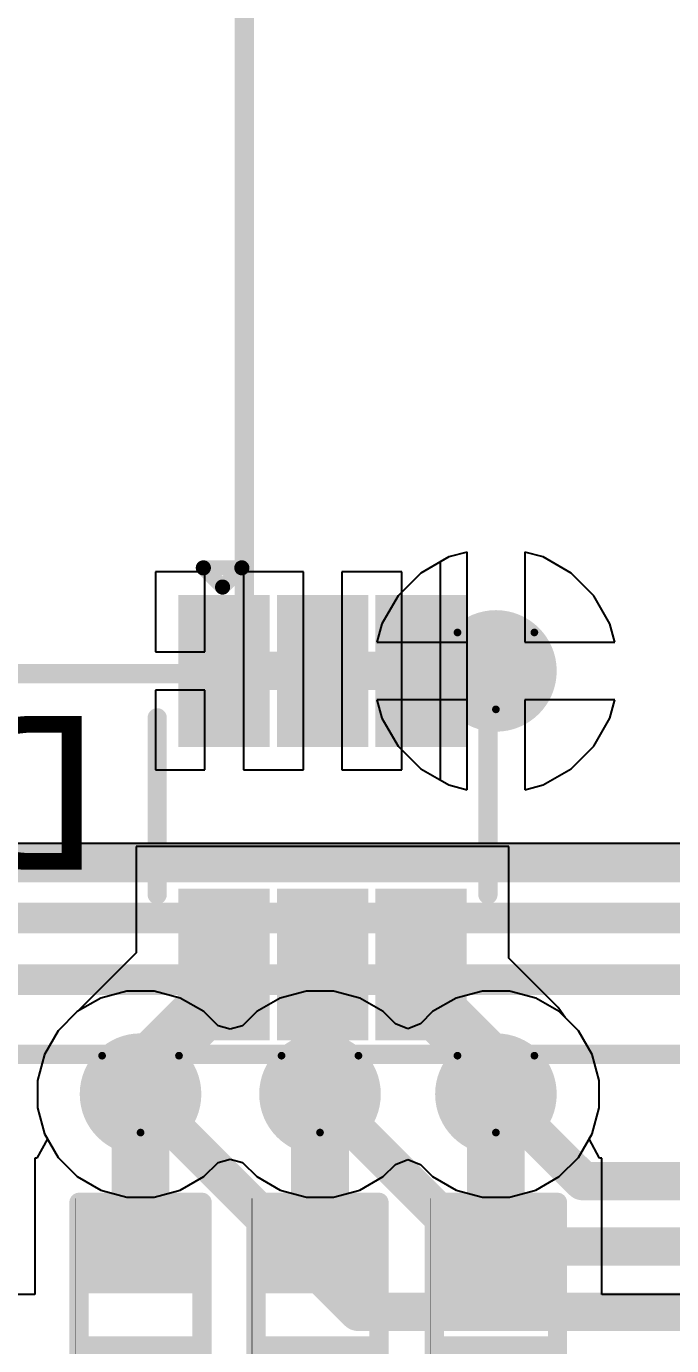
# Model space of a CAD drawing. Header units: inches. Extents: x -21 to 276, y -5 to 220.
# Drawn here: x 46.9 to 51.16, y 5.81 to 14.53 of the extents above; entities that cross this region are included whole.
import ezdxf

# ---------------------------------------------------------------- set-up
doc = ezdxf.new("R2010")
doc.units = ezdxf.units.IN
for name, color, linetype in [('Bottom Layer', 5, 'Continuous'), ('Bottom Overlay', 54, 'Continuous'), ('Bottom Paste', 16, 'Continuous'), ('Bottom Solder', 6, 'Continuous'), ('Drill Drawing', 1, 'Continuous'), ('Ground', 16, 'Continuous'), ('Power + Signal', 76, 'Continuous'), ('Top Layer', 1, 'Continuous'), ('Top Overlay', 2, 'Continuous'), ('Top Solder', 216, 'Continuous'), ('Via Holes', 16, 'Continuous')]:
    doc.layers.add(name, color=color, linetype=linetype)
doc.styles.add('Arial', font='', dxfattribs={"height": 0.2})
doc.styles.get('Arial').set_extended_font_data('Arial')

# ---------------------------------------------------------------- blocks, each defined once
blk = doc.blocks.new('SOT_363_B_17')
at = {"layer": 'Bottom Layer'}
for points in [[(-1.37, 0.45), (-1.37, 0.85), (-0.57, 0.85), (-0.57, 0.45)], [(0.57, 0.45), (0.57, 0.85), (1.37, 0.85), (1.37, 0.45)], [(-1.37, -0.2), (-1.37, 0.2), (-0.57, 0.2), (-0.57, -0.2)], [(0.57, -0.2), (0.57, 0.2), (1.37, 0.2), (1.37, -0.2)], [(-1.37, -0.85), (-1.37, -0.45), (-0.57, -0.45), (-0.57, -0.85)], [(0.57, -0.85), (0.57, -0.45), (1.37, -0.45), (1.37, -0.85)]]:
    blk.add_hatch(color=5, dxfattribs=at).paths.add_polyline_path(points)
at = {"layer": 'Bottom Paste'}
for points in [[(-1.37, 0.45), (-1.37, 0.85), (-0.57, 0.85), (-0.57, 0.45)], [(0.57, 0.45), (0.57, 0.85), (1.37, 0.85), (1.37, 0.45)], [(-1.37, -0.2), (-1.37, 0.2), (-0.57, 0.2), (-0.57, -0.2)], [(0.57, -0.2), (0.57, 0.2), (1.37, 0.2), (1.37, -0.2)], [(-1.37, -0.85), (-1.37, -0.45), (-0.57, -0.45), (-0.57, -0.85)], [(0.57, -0.85), (0.57, -0.45), (1.37, -0.45), (1.37, -0.85)]]:
    blk.add_hatch(color=16, dxfattribs=at).paths.add_polyline_path(points)
at = {"layer": 'Bottom Solder'}
for points in [[(-1.4716, 0.3484), (-1.4716, 0.9516), (-0.4684, 0.9516), (-0.4684, 0.3484)], [(0.4684, 0.3484), (0.4684, 0.9516), (1.4716, 0.9516), (1.4716, 0.3484)], [(-1.4716, -0.3016), (-1.4716, 0.3016), (-0.4684, 0.3016), (-0.4684, -0.3016)], [(0.4684, -0.3016), (0.4684, 0.3016), (1.4716, 0.3016), (1.4716, -0.3016)], [(-1.4716, -0.9516), (-1.4716, -0.3484), (-0.4684, -0.3484), (-0.4684, -0.9516)], [(0.4684, -0.9516), (0.4684, -0.3484), (1.4716, -0.3484), (1.4716, -0.9516)]]:
    blk.add_hatch(color=6, dxfattribs=at).paths.add_polyline_path(points)
at = {"layer": 'Bottom Overlay'}
for points in [[(0.508, 1.0922, 0.127, 0.127, 0), (-0.6604, 1.0922, 0.127, 0.127, 0)], [(-1.524, -0.6604, 0.1, 0.1, 0), (-1.651, -0.5334, 0.1, 0.1, 0)], [(-1.651, -0.7874, 0.1, 0.1, 0), (-1.651, -0.5334, 0.1, 0.1, 0)], [(-1.651, -0.7874, 0.1, 0.1, 0), (-1.524, -0.6604, 0.1, 0.1, 0)], [(0.508, -1.0922, 0.127, 0.127, 0), (-0.6604, -1.0922, 0.127, 0.127, 0)]]:
    blk.add_lwpolyline(points, format="xyseb", dxfattribs=at)
for points in [[(-0.6921, 1.0922, 0.0635, 0.0635, 1), (-0.6287, 1.0922, 0.0635, 0.0635, 1)], [(0.4763, 1.0922, 0.0635, 0.0635, 1), (0.5398, 1.0922, 0.0635, 0.0635, 1)], [(-1.676, -0.5334, 0.05, 0.05, 1), (-1.626, -0.5334, 0.05, 0.05, 1)], [(-1.676, -0.5334, 0.05, 0.05, 1), (-1.626, -0.5334, 0.05, 0.05, 1)], [(-1.549, -0.6604, 0.05, 0.05, 1), (-1.499, -0.6604, 0.05, 0.05, 1)], [(-1.549, -0.6604, 0.05, 0.05, 1), (-1.499, -0.6604, 0.05, 0.05, 1)], [(-1.676, -0.7874, 0.05, 0.05, 1), (-1.626, -0.7874, 0.05, 0.05, 1)], [(-1.676, -0.7874, 0.05, 0.05, 1), (-1.626, -0.7874, 0.05, 0.05, 1)], [(-0.6921, -1.0922, 0.0635, 0.0635, 1), (-0.6287, -1.0922, 0.0635, 0.0635, 1)], [(0.4763, -1.0922, 0.0635, 0.0635, 1), (0.5398, -1.0922, 0.0635, 0.0635, 1)]]:
    blk.add_lwpolyline(points, format="xyseb", close=True, dxfattribs=at)
blk = doc.blocks.new('R___0402_B_90')
at = {"layer": 'Bottom Layer'}
for points in [[(-0.1524, 0.3175), (-0.1524, -0.3175), (-0.7874, -0.3175), (-0.7874, 0.3175)], [(0.6985, 0.3175), (0.6985, -0.3175), (0.2413, -0.3175), (0.2413, 0.3175)]]:
    blk.add_hatch(color=5, dxfattribs=at).paths.add_polyline_path(points)
at = {"layer": 'Bottom Paste'}
for points in [[(-0.1524, 0.3175), (-0.1524, -0.3175), (-0.7874, -0.3175), (-0.7874, 0.3175)], [(0.6985, 0.3175), (0.6985, -0.3175), (0.2413, -0.3175), (0.2413, 0.3175)]]:
    blk.add_hatch(color=16, dxfattribs=at).paths.add_polyline_path(points)
at = {"layer": 'Bottom Solder'}
for points in [[(-0.0974, 0.3725), (-0.0974, -0.3725), (-0.8424, -0.3725), (-0.8424, 0.3725)], [(0.7535, 0.3725), (0.7535, -0.3725), (0.1863, -0.3725), (0.1863, 0.3725)]]:
    blk.add_hatch(color=6, dxfattribs=at).paths.add_polyline_path(points)
at = {"layer": 'Bottom Overlay'}
for points in [[(-0.7874, 0.4064, 0.127, 0.127, 0), (0.7874, 0.4064, 0.127, 0.127, 0)], [(-0.7874, 0.4064, 0.127, 0.127, 0), (-0.7874, -0.4064, 0.127, 0.127, 0)], [(0.7874, 0.4064, 0.127, 0.127, 0), (0.7874, -0.4064, 0.127, 0.127, 0)], [(-0.8128, 0.4318, 0.00323, 0.00323, 0), (0.8128, 0.4318, 0.00323, 0.00323, 0)], [(-0.7874, -0.4064, 0.127, 0.127, 0), (0.7874, -0.4064, 0.127, 0.127, 0)]]:
    blk.add_lwpolyline(points, format="xyseb", dxfattribs=at)
for points in [[(-0.8191, 0.4064, 0.0635, 0.0635, 1), (-0.7556, 0.4064, 0.0635, 0.0635, 1)], [(-0.8191, 0.4064, 0.0635, 0.0635, 1), (-0.7556, 0.4064, 0.0635, 0.0635, 1)], [(0.7556, 0.4064, 0.0635, 0.0635, 1), (0.8191, 0.4064, 0.0635, 0.0635, 1)], [(0.7556, 0.4064, 0.0635, 0.0635, 1), (0.8191, 0.4064, 0.0635, 0.0635, 1)], [(-0.8136, 0.4318, 0.00161, 0.00161, 1), (-0.812, 0.4318, 0.00161, 0.00161, 1)], [(0.812, 0.4318, 0.00161, 0.00161, 1), (0.8136, 0.4318, 0.00161, 0.00161, 1)], [(-0.8191, -0.4064, 0.0635, 0.0635, 1), (-0.7556, -0.4064, 0.0635, 0.0635, 1)], [(-0.8191, -0.4064, 0.0635, 0.0635, 1), (-0.7556, -0.4064, 0.0635, 0.0635, 1)], [(0.7556, -0.4064, 0.0635, 0.0635, 1), (0.8191, -0.4064, 0.0635, 0.0635, 1)], [(0.7556, -0.4064, 0.0635, 0.0635, 1), (0.8191, -0.4064, 0.0635, 0.0635, 1)]]:
    blk.add_lwpolyline(points, format="xyseb", close=True, dxfattribs=at)
blk = doc.blocks.new('R___0402_B_92')
at = {"layer": 'Bottom Layer'}
for points in [[(-0.1524, 0.3175), (-0.1524, -0.3175), (-0.7874, -0.3175), (-0.7874, 0.3175)], [(0.6985, 0.3175), (0.6985, -0.3175), (0.2413, -0.3175), (0.2413, 0.3175)]]:
    blk.add_hatch(color=5, dxfattribs=at).paths.add_polyline_path(points)
at = {"layer": 'Bottom Paste'}
for points in [[(-0.1524, 0.3175), (-0.1524, -0.3175), (-0.7874, -0.3175), (-0.7874, 0.3175)], [(0.6985, 0.3175), (0.6985, -0.3175), (0.2413, -0.3175), (0.2413, 0.3175)]]:
    blk.add_hatch(color=16, dxfattribs=at).paths.add_polyline_path(points)
at = {"layer": 'Bottom Solder'}
for points in [[(-0.0974, 0.3725), (-0.0974, -0.3725), (-0.8424, -0.3725), (-0.8424, 0.3725)], [(0.7535, 0.3725), (0.7535, -0.3725), (0.1863, -0.3725), (0.1863, 0.3725)]]:
    blk.add_hatch(color=6, dxfattribs=at).paths.add_polyline_path(points)
at = {"layer": 'Bottom Overlay'}
for points in [[(-0.7874, 0.4064, 0.127, 0.127, 0), (0.7874, 0.4064, 0.127, 0.127, 0)], [(-0.7874, 0.4064, 0.127, 0.127, 0), (-0.7874, -0.4064, 0.127, 0.127, 0)], [(0.7874, 0.4064, 0.127, 0.127, 0), (0.7874, -0.4064, 0.127, 0.127, 0)], [(-0.8128, 0.4318, 0.00323, 0.00323, 0), (0.8128, 0.4318, 0.00323, 0.00323, 0)], [(-0.7874, -0.4064, 0.127, 0.127, 0), (0.7874, -0.4064, 0.127, 0.127, 0)]]:
    blk.add_lwpolyline(points, format="xyseb", dxfattribs=at)
for points in [[(-0.8191, 0.4064, 0.0635, 0.0635, 1), (-0.7556, 0.4064, 0.0635, 0.0635, 1)], [(-0.8191, 0.4064, 0.0635, 0.0635, 1), (-0.7556, 0.4064, 0.0635, 0.0635, 1)], [(0.7556, 0.4064, 0.0635, 0.0635, 1), (0.8191, 0.4064, 0.0635, 0.0635, 1)], [(0.7556, 0.4064, 0.0635, 0.0635, 1), (0.8191, 0.4064, 0.0635, 0.0635, 1)], [(-0.8136, 0.4318, 0.00161, 0.00161, 1), (-0.812, 0.4318, 0.00161, 0.00161, 1)], [(0.812, 0.4318, 0.00161, 0.00161, 1), (0.8136, 0.4318, 0.00161, 0.00161, 1)], [(-0.8191, -0.4064, 0.0635, 0.0635, 1), (-0.7556, -0.4064, 0.0635, 0.0635, 1)], [(-0.8191, -0.4064, 0.0635, 0.0635, 1), (-0.7556, -0.4064, 0.0635, 0.0635, 1)], [(0.7556, -0.4064, 0.0635, 0.0635, 1), (0.8191, -0.4064, 0.0635, 0.0635, 1)], [(0.7556, -0.4064, 0.0635, 0.0635, 1), (0.8191, -0.4064, 0.0635, 0.0635, 1)]]:
    blk.add_lwpolyline(points, format="xyseb", close=True, dxfattribs=at)
blk = doc.blocks.new('R___0402_B_94')
at = {"layer": 'Bottom Layer'}
for points in [[(-0.1524, 0.3175), (-0.1524, -0.3175), (-0.7874, -0.3175), (-0.7874, 0.3175)], [(0.6985, 0.3175), (0.6985, -0.3175), (0.2413, -0.3175), (0.2413, 0.3175)]]:
    blk.add_hatch(color=5, dxfattribs=at).paths.add_polyline_path(points)
at = {"layer": 'Bottom Paste'}
for points in [[(-0.1524, 0.3175), (-0.1524, -0.3175), (-0.7874, -0.3175), (-0.7874, 0.3175)], [(0.6985, 0.3175), (0.6985, -0.3175), (0.2413, -0.3175), (0.2413, 0.3175)]]:
    blk.add_hatch(color=16, dxfattribs=at).paths.add_polyline_path(points)
at = {"layer": 'Bottom Solder'}
for points in [[(-0.0974, 0.3725), (-0.0974, -0.3725), (-0.8424, -0.3725), (-0.8424, 0.3725)], [(0.7535, 0.3725), (0.7535, -0.3725), (0.1863, -0.3725), (0.1863, 0.3725)]]:
    blk.add_hatch(color=6, dxfattribs=at).paths.add_polyline_path(points)
at = {"layer": 'Bottom Overlay'}
for points in [[(-0.7874, 0.4064, 0.127, 0.127, 0), (0.7874, 0.4064, 0.127, 0.127, 0)], [(-0.7874, 0.4064, 0.127, 0.127, 0), (-0.7874, -0.4064, 0.127, 0.127, 0)], [(0.7874, 0.4064, 0.127, 0.127, 0), (0.7874, -0.4064, 0.127, 0.127, 0)], [(-0.8128, 0.4318, 0.00323, 0.00323, 0), (0.8128, 0.4318, 0.00323, 0.00323, 0)], [(-0.7874, -0.4064, 0.127, 0.127, 0), (0.7874, -0.4064, 0.127, 0.127, 0)]]:
    blk.add_lwpolyline(points, format="xyseb", dxfattribs=at)
for points in [[(-0.8191, 0.4064, 0.0635, 0.0635, 1), (-0.7556, 0.4064, 0.0635, 0.0635, 1)], [(-0.8191, 0.4064, 0.0635, 0.0635, 1), (-0.7556, 0.4064, 0.0635, 0.0635, 1)], [(0.7556, 0.4064, 0.0635, 0.0635, 1), (0.8191, 0.4064, 0.0635, 0.0635, 1)], [(0.7556, 0.4064, 0.0635, 0.0635, 1), (0.8191, 0.4064, 0.0635, 0.0635, 1)], [(-0.8136, 0.4318, 0.00161, 0.00161, 1), (-0.812, 0.4318, 0.00161, 0.00161, 1)], [(0.812, 0.4318, 0.00161, 0.00161, 1), (0.8136, 0.4318, 0.00161, 0.00161, 1)], [(-0.8191, -0.4064, 0.0635, 0.0635, 1), (-0.7556, -0.4064, 0.0635, 0.0635, 1)], [(-0.8191, -0.4064, 0.0635, 0.0635, 1), (-0.7556, -0.4064, 0.0635, 0.0635, 1)], [(0.7556, -0.4064, 0.0635, 0.0635, 1), (0.8191, -0.4064, 0.0635, 0.0635, 1)], [(0.7556, -0.4064, 0.0635, 0.0635, 1), (0.8191, -0.4064, 0.0635, 0.0635, 1)]]:
    blk.add_lwpolyline(points, format="xyseb", close=True, dxfattribs=at)
blk = doc.blocks.new('DB128L_5_08_3P_BK_S_138')
at = {"layer": 'Top Overlay'}
blk.add_lwpolyline([(-7.6708, 5.1308, 0.127, 0.127, 0), (7.6708, 5.1308, 0.127, 0.127, 0)], format="xyseb", dxfattribs=at)
blk = doc.blocks.new('RVT1H680M0607_215')
at = {"layer": 'Top Overlay'}
for points in [[(3.3452, 3.3274, 0.127, 0.127, 0), (-1.811, 3.3274, 0.127, 0.127, 0)], [(3.3452, 1.1684, 0.127, 0.127, 0), (3.3452, 3.3274, 0.127, 0.127, 0)]]:
    blk.add_lwpolyline(points, format="xyseb", dxfattribs=at)
blk.add_lwpolyline([(3.3135, 3.3274, 0.0635, 0.0635, 1), (3.377, 3.3274, 0.0635, 0.0635, 1)], format="xyseb", close=True, dxfattribs=at)
blk.add_lwpolyline([(3.3135, 3.3274, 0.0635, 0.0635, 1), (3.377, 3.3274, 0.0635, 0.0635, 1)], format="xyseb", close=True, dxfattribs=at)

msp = doc.modelspace()

# ---------------------------------------------------------------- hatches: boundary and pattern name
at = {"layer": 'Bottom Layer'}
h = msp.add_hatch(color=5, dxfattribs=at)
edge = h.paths.add_edge_path()
edge.add_arc((50.0012, 10.2688), 0.3, 0, 360)
h = msp.add_hatch(color=5, dxfattribs=at)
edge = h.paths.add_edge_path()
edge.add_arc((47.654, 7.4727), 0.3, 0, 360)
h = msp.add_hatch(color=5, dxfattribs=at)
edge = h.paths.add_edge_path()
edge.add_arc((48.8393, 7.4727), 0.3, 0, 360)
h = msp.add_hatch(color=5, dxfattribs=at)
edge = h.paths.add_edge_path()
edge.add_arc((50.0012, 7.4727), 0.3, 0, 360)
at = {"layer": 'Bottom Solder'}
h = msp.add_hatch(color=6, dxfattribs=at)
edge = h.paths.add_edge_path()
edge.add_arc((50.0012, 10.2688), 0.4016, 0, 360)
h = msp.add_hatch(color=6, dxfattribs=at)
edge = h.paths.add_edge_path()
edge.add_arc((47.654, 7.4727), 0.4016, 0, 360)
h = msp.add_hatch(color=6, dxfattribs=at)
edge = h.paths.add_edge_path()
edge.add_arc((48.8393, 7.4727), 0.4016, 0, 360)
h = msp.add_hatch(color=6, dxfattribs=at)
edge = h.paths.add_edge_path()
edge.add_arc((50.0012, 7.4727), 0.4016, 0, 360)
at = {"layer": 'Ground'}
h = msp.add_hatch(color=16, dxfattribs=at)
edge = h.paths.add_edge_path()
edge.add_arc((50.0012, 10.2688), 0.3, 0, 360)
h = msp.add_hatch(color=16, dxfattribs=at)
edge = h.paths.add_edge_path()
edge.add_arc((47.654, 7.4727), 0.3, 0, 360)
h = msp.add_hatch(color=16, dxfattribs=at)
edge = h.paths.add_edge_path()
edge.add_arc((48.8393, 7.4727), 0.3, 0, 360)
h = msp.add_hatch(color=16, dxfattribs=at)
edge = h.paths.add_edge_path()
edge.add_arc((50.0012, 7.4727), 0.3, 0, 360)
at = {"layer": 'Power + Signal'}
h = msp.add_hatch(color=76, dxfattribs=at)
edge = h.paths.add_edge_path()
edge.add_arc((50.0012, 10.2688), 0.3, 0, 360)
h = msp.add_hatch(color=76, dxfattribs=at)
edge = h.paths.add_edge_path()
edge.add_arc((47.654, 7.4727), 0.3, 0, 360)
h = msp.add_hatch(color=76, dxfattribs=at)
edge = h.paths.add_edge_path()
edge.add_arc((48.8393, 7.4727), 0.3, 0, 360)
h = msp.add_hatch(color=76, dxfattribs=at)
edge = h.paths.add_edge_path()
edge.add_arc((50.0012, 7.4727), 0.3, 0, 360)
at = {"layer": 'Top Layer'}
h = msp.add_hatch(color=1, dxfattribs=at)
edge = h.paths.add_edge_path()
edge.add_arc((50.0012, 10.2688), 0.3, 0, 360)
h = msp.add_hatch(color=1, dxfattribs=at)
edge = h.paths.add_edge_path()
edge.add_arc((47.654, 7.4727), 0.3, 0, 360)
h = msp.add_hatch(color=1, dxfattribs=at)
edge = h.paths.add_edge_path()
edge.add_arc((48.8393, 7.4727), 0.3, 0, 360)
h = msp.add_hatch(color=1, dxfattribs=at)
edge = h.paths.add_edge_path()
edge.add_arc((50.0012, 7.4727), 0.3, 0, 360)
at = {"layer": 'Top Solder'}
h = msp.add_hatch(color=216, dxfattribs=at)
edge = h.paths.add_edge_path()
edge.add_arc((50.0012, 10.2688), 0.4016, 0, 360)
h = msp.add_hatch(color=216, dxfattribs=at)
edge = h.paths.add_edge_path()
edge.add_arc((47.654, 7.4727), 0.4016, 0, 360)
h = msp.add_hatch(color=216, dxfattribs=at)
edge = h.paths.add_edge_path()
edge.add_arc((48.8393, 7.4727), 0.4016, 0, 360)
h = msp.add_hatch(color=216, dxfattribs=at)
edge = h.paths.add_edge_path()
edge.add_arc((50.0012, 7.4727), 0.4016, 0, 360)
at = {"layer": 'Via Holes'}
h = msp.add_hatch(color=7, dxfattribs=at)
edge = h.paths.add_edge_path()
edge.add_arc((50.0012, 10.2688), 0.15, 0, 360)
h = msp.add_hatch(color=7, dxfattribs=at)
edge = h.paths.add_edge_path()
edge.add_arc((47.654, 7.4727), 0.15, 0, 360)
h = msp.add_hatch(color=7, dxfattribs=at)
edge = h.paths.add_edge_path()
edge.add_arc((48.8393, 7.4727), 0.15, 0, 360)
h = msp.add_hatch(color=7, dxfattribs=at)
edge = h.paths.add_edge_path()
edge.add_arc((50.0012, 7.4727), 0.15, 0, 360)

# ---------------------------------------------------------------- linework, layer by layer
at = {"layer": 'Bottom Layer'}
for p, q in [((49.6893, 11.0217), (49.6332, 10.9893)), ((49.6332, 10.9893), (49.6332, 10.2688)), ((49.8107, 11.0543), (49.6893, 11.0217)), ((49.8107, 10.2688), (49.8107, 11.0543)), ((50.313, 11.0217), (50.1917, 11.0543)), ((50.1917, 11.0543), (50.1917, 10.4593)), ((50.4973, 10.9154), (50.313, 11.0217)), ((48.0792, 10.9228), (47.7522, 10.9228)), ((47.7522, 10.9228), (47.7522, 10.3958)), ((48.0792, 10.3958), (48.0792, 10.9228)), ((48.7292, 10.9228), (48.3332, 10.9228)), ((48.3332, 10.9228), (48.3332, 10.2688)), ((48.7292, 10.2688), (48.7292, 10.9228)), ((49.3792, 10.9228), (48.9832, 10.9228)), ((48.9832, 10.9228), (48.9832, 10.2688)), ((49.3792, 10.2688), (49.3792, 10.9228)), ((50.6477, 10.7649), (50.4973, 10.9154)), ((50.7541, 10.5807), (50.6477, 10.7649)), ((50.7866, 10.4593), (50.7541, 10.5807)), ((47.7522, 10.3958), (48.0792, 10.3958)), ((50.1917, 10.4593), (50.7866, 10.4593)), ((48.3332, 10.2688), (48.3332, 9.6148)), ((48.7292, 9.6148), (48.7292, 10.2688)), ((48.9832, 10.2688), (48.9832, 9.6148)), ((49.3792, 9.6148), (49.3792, 10.2688)), ((49.6332, 10.2688), (49.6332, 9.5483)), ((49.8107, 9.4833), (49.8107, 10.2688)), ((48.0792, 10.1418), (47.7522, 10.1418)), ((47.7522, 10.1418), (47.7522, 9.6148)), ((48.0792, 9.6148), (48.0792, 10.1418)), ((50.7866, 10.0783), (50.1917, 10.0783)), ((50.1917, 10.0783), (50.1917, 9.4833)), ((50.7541, 9.9569), (50.7866, 10.0783)), ((50.6477, 9.7727), (50.7541, 9.9569)), ((50.4973, 9.6222), (50.6477, 9.7727)), ((47.7522, 9.6148), (48.0792, 9.6148)), ((48.3332, 9.6148), (48.7292, 9.6148)), ((48.9832, 9.6148), (49.3792, 9.6148)), ((50.313, 9.5159), (50.4973, 9.6222)), ((49.6332, 9.5483), (49.6893, 9.5159)), ((49.6893, 9.5159), (49.8107, 9.4833)), ((50.1917, 9.4833), (50.313, 9.5159)), ((50.0872, 9.1098), (47.6252, 9.1098)), ((47.6252, 9.1098), (47.6252, 8.4057)), ((50.0872, 8.3719), (50.0872, 9.1098)), ((47.6252, 8.4057), (47.242, 8.0224)), ((50.4132, 8.0458), (50.0872, 8.3719)), ((47.2405, 8.0203), (47.2358, 8.0176)), ((47.242, 8.0224), (47.2405, 8.0203)), ((50.4577, 7.9792), (50.4132, 8.0458)), ((47.2358, 8.0176), (47.109, 7.8908)), ((50.5461, 7.8908), (50.4577, 7.9792)), ((47.109, 7.8908), (47.0194, 7.7355)), ((50.6358, 7.7355), (50.5461, 7.8908)), ((47.0194, 7.7355), (46.973, 7.5623)), ((50.6822, 7.5623), (50.6358, 7.7355)), ((46.973, 7.5623), (46.973, 7.383)), ((50.6822, 7.383), (50.6822, 7.5623)), ((46.973, 7.383), (47.0194, 7.2098)), ((50.6358, 7.2098), (50.6822, 7.383)), ((47.0384, 7.1769), (46.9698, 7.0499)), ((47.0194, 7.2098), (47.0384, 7.1769)), ((50.6168, 7.1769), (50.6358, 7.2098)), ((50.6854, 7.0499), (50.6168, 7.1769)), ((46.9698, 7.0499), (46.9555, 7.0499)), ((46.9555, 7.0499), (46.9555, 6.1479)), ((50.6997, 7.0499), (50.6854, 7.0499)), ((50.6997, 6.1479), (50.6997, 7.0499)), ((46.9555, 6.1479), (44.3835, 6.1479)), ((53.2745, 6.1479), (50.6997, 6.1479))]:
    msp.add_line(p, q, dxfattribs=at)
for points in [[(48.2062, 10.2688, 0.254, 0.254, 0), (48.8562, 10.2688, 0.254, 0.254, 0)], [(48.8562, 10.2688, 0.254, 0.254, 0), (49.5062, 10.2688, 0.254, 0.254, 0)], [(49.5062, 10.2688, 0.254, 0.254, 0), (50.0012, 10.2688, 0.254, 0.254, 0)], [(48.2062, 8.1288, 0.381, 0.381, 0), (48.2062, 8.3288, 0.381, 0.381, 0)], [(48.8393, 8.3119, 0.381, 0.381, 0), (48.8562, 8.3288, 0.381, 0.381, 0)], [(48.8393, 7.6104, 0.381, 0.381, 0), (48.8393, 8.3119, 0.381, 0.381, 0)], [(49.5062, 8.1288, 0.381, 0.381, 0), (49.5062, 8.3288, 0.381, 0.381, 0)], [(48.1332, 8.0558, 0.381, 0.381, 0), (48.2062, 8.1288, 0.381, 0.381, 0)], [(49.5062, 8.1288, 0.381, 0.381, 0), (50.0012, 7.6338, 0.381, 0.381, 0)], [(47.654, 7.6104, 0.381, 0.381, 0), (48.0994, 8.0558, 0.381, 0.381, 0)], [(48.0994, 8.0558, 0.381, 0.381, 0), (48.1332, 8.0558, 0.381, 0.381, 0)], [(47.654, 7.4727, 0.381, 0.381, 0), (47.654, 7.5766, 0.381, 0.381, 0)], [(48.8393, 6.4572, 0.381, 0.381, 0), (48.8393, 7.6104, 0.381, 0.381, 0)], [(50.0012, 6.4403, 0.381, 0.381, 0), (50.0012, 7.6338, 0.381, 0.381, 0)], [(47.654, 6.4403, 0.381, 0.381, 0), (47.654, 7.4727, 0.381, 0.381, 0)], [(48.8224, 6.4403, 0.381, 0.381, 0), (48.8393, 6.4572, 0.381, 0.381, 0)]]:
    msp.add_lwpolyline(points, format="xyseb", dxfattribs=at)
for points in [[(48.1427, 10.2688, 0.127, 0.127, 1), (48.2697, 10.2688, 0.127, 0.127, 1)], [(48.7927, 10.2688, 0.127, 0.127, 1), (48.9197, 10.2688, 0.127, 0.127, 1)], [(48.7927, 10.2688, 0.127, 0.127, 1), (48.9197, 10.2688, 0.127, 0.127, 1)], [(49.4427, 10.2688, 0.127, 0.127, 1), (49.5697, 10.2688, 0.127, 0.127, 1)], [(49.4427, 10.2688, 0.127, 0.127, 1), (49.5697, 10.2688, 0.127, 0.127, 1)], [(49.9377, 10.2688, 0.127, 0.127, 1), (50.0647, 10.2688, 0.127, 0.127, 1)], [(48.1109, 8.3288, 0.1905, 0.1905, 1), (48.3014, 8.3288, 0.1905, 0.1905, 1)], [(48.744, 8.3119, 0.1905, 0.1905, 1), (48.9345, 8.3119, 0.1905, 0.1905, 1)], [(48.744, 8.3119, 0.1905, 0.1905, 1), (48.9345, 8.3119, 0.1905, 0.1905, 1)], [(48.7609, 8.3288, 0.1905, 0.1905, 1), (48.9514, 8.3288, 0.1905, 0.1905, 1)], [(49.4109, 8.3288, 0.1905, 0.1905, 1), (49.6014, 8.3288, 0.1905, 0.1905, 1)], [(48.1109, 8.1288, 0.1905, 0.1905, 1), (48.3014, 8.1288, 0.1905, 0.1905, 1)], [(48.1109, 8.1288, 0.1905, 0.1905, 1), (48.3014, 8.1288, 0.1905, 0.1905, 1)], [(49.4109, 8.1288, 0.1905, 0.1905, 1), (49.6014, 8.1288, 0.1905, 0.1905, 1)], [(49.4109, 8.1288, 0.1905, 0.1905, 1), (49.6014, 8.1288, 0.1905, 0.1905, 1)], [(48.0041, 8.0558, 0.1905, 0.1905, 1), (48.1946, 8.0558, 0.1905, 0.1905, 1)], [(48.0041, 8.0558, 0.1905, 0.1905, 1), (48.1946, 8.0558, 0.1905, 0.1905, 1)], [(48.0379, 8.0558, 0.1905, 0.1905, 1), (48.2284, 8.0558, 0.1905, 0.1905, 1)], [(48.0379, 8.0558, 0.1905, 0.1905, 1), (48.2284, 8.0558, 0.1905, 0.1905, 1)], [(47.5587, 7.6104, 0.1905, 0.1905, 1), (47.7492, 7.6104, 0.1905, 0.1905, 1)], [(47.5587, 7.5766, 0.1905, 0.1905, 1), (47.7492, 7.5766, 0.1905, 0.1905, 1)], [(48.744, 7.6104, 0.1905, 0.1905, 1), (48.9345, 7.6104, 0.1905, 0.1905, 1)], [(48.744, 7.6104, 0.1905, 0.1905, 1), (48.9345, 7.6104, 0.1905, 0.1905, 1)], [(49.9059, 7.6338, 0.1905, 0.1905, 1), (50.0964, 7.6338, 0.1905, 0.1905, 1)], [(49.9059, 7.6338, 0.1905, 0.1905, 1), (50.0964, 7.6338, 0.1905, 0.1905, 1)], [(47.5587, 7.4727, 0.1905, 0.1905, 1), (47.7492, 7.4727, 0.1905, 0.1905, 1)], [(47.5587, 7.4727, 0.1905, 0.1905, 1), (47.7492, 7.4727, 0.1905, 0.1905, 1)], [(47.5587, 6.4403, 0.1905, 0.1905, 1), (47.7492, 6.4403, 0.1905, 0.1905, 1)], [(48.7271, 6.4403, 0.1905, 0.1905, 1), (48.9176, 6.4403, 0.1905, 0.1905, 1)], [(48.744, 6.4572, 0.1905, 0.1905, 1), (48.9345, 6.4572, 0.1905, 0.1905, 1)], [(48.744, 6.4572, 0.1905, 0.1905, 1), (48.9345, 6.4572, 0.1905, 0.1905, 1)], [(49.9059, 6.4403, 0.1905, 0.1905, 1), (50.0964, 6.4403, 0.1905, 0.1905, 1)]]:
    msp.add_lwpolyline(points, format="xyseb", close=True, dxfattribs=at)
at = {"layer": 'Bottom Overlay'}
msp.add_lwpolyline([(50.4838, 6.4403, 0.127, 0.127, 0), (50.988, 6.4403, 0.127, 0.127, 0)], format="xyseb", dxfattribs=at)
for points in [[(50.452, 6.4403, 0.0635, 0.0635, 1), (50.5155, 6.4403, 0.0635, 0.0635, 1)], [(50.9562, 6.4403, 0.0635, 0.0635, 1), (51.0197, 6.4403, 0.0635, 0.0635, 1)]]:
    msp.add_lwpolyline(points, format="xyseb", close=True, dxfattribs=at)
at = {"layer": 'Drill Drawing'}
for points in [[(49.7472, 10.5228, 0.0508, 0.0508, 0), (50.2552, 10.5228, 0.0508, 0.0508, 0)], [(49.7472, 10.5228, 0.0508, 0.0508, 0), (50.0012, 10.0148, 0.0508, 0.0508, 0)], [(50.0012, 10.0148, 0.0508, 0.0508, 0), (50.2552, 10.5228, 0.0508, 0.0508, 0)], [(47.4, 7.7267, 0.0508, 0.0508, 0), (47.908, 7.7267, 0.0508, 0.0508, 0)], [(47.4, 7.7267, 0.0508, 0.0508, 0), (47.654, 7.2187, 0.0508, 0.0508, 0)], [(47.654, 7.2187, 0.0508, 0.0508, 0), (47.908, 7.7267, 0.0508, 0.0508, 0)], [(48.5853, 7.7267, 0.0508, 0.0508, 0), (49.0933, 7.7267, 0.0508, 0.0508, 0)], [(48.5853, 7.7267, 0.0508, 0.0508, 0), (48.8393, 7.2187, 0.0508, 0.0508, 0)], [(48.8393, 7.2187, 0.0508, 0.0508, 0), (49.0933, 7.7267, 0.0508, 0.0508, 0)], [(49.7472, 7.7267, 0.0508, 0.0508, 0), (50.2552, 7.7267, 0.0508, 0.0508, 0)], [(49.7472, 7.7267, 0.0508, 0.0508, 0), (50.0012, 7.2187, 0.0508, 0.0508, 0)], [(50.0012, 7.2187, 0.0508, 0.0508, 0), (50.2552, 7.7267, 0.0508, 0.0508, 0)]]:
    msp.add_lwpolyline(points, format="xyseb", dxfattribs=at)
for points in [[(49.7345, 10.5228, 0.0254, 0.0254, 1), (49.7599, 10.5228, 0.0254, 0.0254, 1)], [(49.7345, 10.5228, 0.0254, 0.0254, 1), (49.7599, 10.5228, 0.0254, 0.0254, 1)], [(50.2425, 10.5228, 0.0254, 0.0254, 1), (50.2679, 10.5228, 0.0254, 0.0254, 1)], [(50.2425, 10.5228, 0.0254, 0.0254, 1), (50.2679, 10.5228, 0.0254, 0.0254, 1)], [(49.9885, 10.0148, 0.0254, 0.0254, 1), (50.0139, 10.0148, 0.0254, 0.0254, 1)], [(49.9885, 10.0148, 0.0254, 0.0254, 1), (50.0139, 10.0148, 0.0254, 0.0254, 1)], [(47.3873, 7.7267, 0.0254, 0.0254, 1), (47.4127, 7.7267, 0.0254, 0.0254, 1)], [(47.3873, 7.7267, 0.0254, 0.0254, 1), (47.4127, 7.7267, 0.0254, 0.0254, 1)], [(47.8953, 7.7267, 0.0254, 0.0254, 1), (47.9207, 7.7267, 0.0254, 0.0254, 1)], [(47.8953, 7.7267, 0.0254, 0.0254, 1), (47.9207, 7.7267, 0.0254, 0.0254, 1)], [(48.5726, 7.7267, 0.0254, 0.0254, 1), (48.598, 7.7267, 0.0254, 0.0254, 1)], [(48.5726, 7.7267, 0.0254, 0.0254, 1), (48.598, 7.7267, 0.0254, 0.0254, 1)], [(49.0806, 7.7267, 0.0254, 0.0254, 1), (49.106, 7.7267, 0.0254, 0.0254, 1)], [(49.0806, 7.7267, 0.0254, 0.0254, 1), (49.106, 7.7267, 0.0254, 0.0254, 1)], [(49.7345, 7.7267, 0.0254, 0.0254, 1), (49.7599, 7.7267, 0.0254, 0.0254, 1)], [(49.7345, 7.7267, 0.0254, 0.0254, 1), (49.7599, 7.7267, 0.0254, 0.0254, 1)], [(50.2425, 7.7267, 0.0254, 0.0254, 1), (50.2679, 7.7267, 0.0254, 0.0254, 1)], [(50.2425, 7.7267, 0.0254, 0.0254, 1), (50.2679, 7.7267, 0.0254, 0.0254, 1)], [(47.6413, 7.2187, 0.0254, 0.0254, 1), (47.6667, 7.2187, 0.0254, 0.0254, 1)], [(47.6413, 7.2187, 0.0254, 0.0254, 1), (47.6667, 7.2187, 0.0254, 0.0254, 1)], [(48.8266, 7.2187, 0.0254, 0.0254, 1), (48.852, 7.2187, 0.0254, 0.0254, 1)], [(48.8266, 7.2187, 0.0254, 0.0254, 1), (48.852, 7.2187, 0.0254, 0.0254, 1)], [(49.9885, 7.2187, 0.0254, 0.0254, 1), (50.0139, 7.2187, 0.0254, 0.0254, 1)], [(49.9885, 7.2187, 0.0254, 0.0254, 1), (50.0139, 7.2187, 0.0254, 0.0254, 1)]]:
    msp.add_lwpolyline(points, format="xyseb", close=True, dxfattribs=at)
at = {"layer": 'Ground'}
for p, q in [((49.6893, 11.0217), (49.505, 10.9154)), ((49.8107, 11.0543), (49.6893, 11.0217)), ((49.8107, 10.4593), (49.8107, 11.0543)), ((50.313, 11.0217), (50.1917, 11.0543)), ((50.1917, 11.0543), (50.1917, 10.4593)), ((50.4973, 10.9154), (50.313, 11.0217)), ((49.505, 10.9154), (49.3546, 10.7649)), ((50.6477, 10.7649), (50.4973, 10.9154)), ((49.3546, 10.7649), (49.2482, 10.5807)), ((50.7541, 10.5807), (50.6477, 10.7649)), ((49.2482, 10.5807), (49.2157, 10.4593)), ((50.7866, 10.4593), (50.7541, 10.5807)), ((49.2157, 10.4593), (49.8107, 10.4593)), ((50.1917, 10.4593), (50.7866, 10.4593)), ((49.8107, 10.0783), (49.2157, 10.0783)), ((49.2157, 10.0783), (49.2482, 9.9569)), ((49.8107, 9.4833), (49.8107, 10.0783)), ((50.7866, 10.0783), (50.1917, 10.0783)), ((50.1917, 10.0783), (50.1917, 9.4833)), ((50.7541, 9.9569), (50.7866, 10.0783)), ((49.2482, 9.9569), (49.3546, 9.7727)), ((50.6477, 9.7727), (50.7541, 9.9569)), ((49.3546, 9.7727), (49.505, 9.6222)), ((50.4973, 9.6222), (50.6477, 9.7727)), ((49.505, 9.6222), (49.6893, 9.5159)), ((50.313, 9.5159), (50.4973, 9.6222)), ((49.6893, 9.5159), (49.8107, 9.4833)), ((50.1917, 9.4833), (50.313, 9.5159)), ((47.3911, 8.1073), (47.2358, 8.0176)), ((47.5643, 8.1537), (47.3911, 8.1073)), ((47.7436, 8.1537), (47.5643, 8.1537)), ((47.9168, 8.1073), (47.7436, 8.1537)), ((48.0721, 8.0176), (47.9168, 8.1073)), ((48.5764, 8.1073), (48.4211, 8.0176)), ((48.7496, 8.1537), (48.5764, 8.1073)), ((48.9289, 8.1537), (48.7496, 8.1537)), ((49.1021, 8.1073), (48.9289, 8.1537)), ((49.2574, 8.0176), (49.1021, 8.1073)), ((49.7383, 8.1073), (49.583, 8.0176)), ((49.9115, 8.1537), (49.7383, 8.1073)), ((50.0908, 8.1537), (49.9115, 8.1537)), ((50.264, 8.1073), (50.0908, 8.1537)), ((50.4193, 8.0176), (50.264, 8.1073)), ((47.2358, 8.0176), (47.109, 7.8908)), ((48.1664, 7.9233), (48.0721, 8.0176)), ((48.4211, 8.0176), (48.3268, 7.9233)), ((49.3369, 7.9381), (49.2574, 8.0176)), ((49.4202, 7.9051), (49.3369, 7.9381)), ((49.5035, 7.9381), (49.4202, 7.9051)), ((49.583, 8.0176), (49.5035, 7.9381)), ((50.5461, 7.8908), (50.4193, 8.0176)), ((47.109, 7.8908), (47.0194, 7.7355)), ((48.2466, 7.9029), (48.1664, 7.9233)), ((48.3268, 7.9233), (48.2466, 7.9029)), ((50.6358, 7.7355), (50.5461, 7.8908)), ((47.0194, 7.7355), (46.973, 7.5623)), ((50.6822, 7.5623), (50.6358, 7.7355)), ((46.973, 7.5623), (46.973, 7.383)), ((50.6822, 7.383), (50.6822, 7.5623)), ((46.973, 7.383), (47.0194, 7.2098)), ((50.6358, 7.2098), (50.6822, 7.383)), ((47.0194, 7.2098), (47.109, 7.0545)), ((50.5461, 7.0545), (50.6358, 7.2098)), ((47.109, 7.0545), (47.2358, 6.9277)), ((48.0721, 6.9277), (48.1664, 7.022)), ((48.1664, 7.022), (48.2466, 7.0424)), ((48.2466, 7.0424), (48.3268, 7.022)), ((48.3268, 7.022), (48.4211, 6.9277)), ((49.2574, 6.9277), (49.3369, 7.0072)), ((49.3369, 7.0072), (49.4202, 7.0402)), ((49.4202, 7.0402), (49.5035, 7.0072)), ((49.5035, 7.0072), (49.583, 6.9277)), ((50.4193, 6.9277), (50.5461, 7.0545)), ((47.2358, 6.9277), (47.3911, 6.8381)), ((47.9168, 6.8381), (48.0721, 6.9277)), ((48.4211, 6.9277), (48.5764, 6.8381)), ((49.1021, 6.8381), (49.2574, 6.9277)), ((49.583, 6.9277), (49.7383, 6.8381)), ((50.264, 6.8381), (50.4193, 6.9277)), ((47.3911, 6.8381), (47.5643, 6.7917)), ((47.7436, 6.7917), (47.9168, 6.8381)), ((48.5764, 6.8381), (48.7496, 6.7917)), ((48.9289, 6.7917), (49.1021, 6.8381)), ((49.7383, 6.8381), (49.9115, 6.7917)), ((50.0908, 6.7917), (50.264, 6.8381)), ((47.5643, 6.7917), (47.7436, 6.7917)), ((48.7496, 6.7917), (48.9289, 6.7917)), ((49.9115, 6.7917), (50.0908, 6.7917))]:
    msp.add_line(p, q, dxfattribs=at)
at = {"layer": 'Power + Signal'}
for p, q in [((49.6893, 11.0217), (49.505, 10.9154)), ((49.8107, 11.0543), (49.6893, 11.0217)), ((49.8107, 10.4593), (49.8107, 11.0543)), ((50.313, 11.0217), (50.1917, 11.0543)), ((50.1917, 11.0543), (50.1917, 10.4593)), ((50.4973, 10.9154), (50.313, 11.0217)), ((49.505, 10.9154), (49.3546, 10.7649)), ((50.6477, 10.7649), (50.4973, 10.9154)), ((49.3546, 10.7649), (49.2482, 10.5807)), ((50.7541, 10.5807), (50.6477, 10.7649)), ((49.2482, 10.5807), (49.2157, 10.4593)), ((50.7866, 10.4593), (50.7541, 10.5807)), ((49.2157, 10.4593), (49.8107, 10.4593)), ((50.1917, 10.4593), (50.7866, 10.4593)), ((49.8107, 10.0783), (49.2157, 10.0783)), ((49.2157, 10.0783), (49.2482, 9.9569)), ((49.8107, 9.4833), (49.8107, 10.0783)), ((50.7866, 10.0783), (50.1917, 10.0783)), ((50.1917, 10.0783), (50.1917, 9.4833)), ((50.7541, 9.9569), (50.7866, 10.0783)), ((49.2482, 9.9569), (49.3546, 9.7727)), ((50.6477, 9.7727), (50.7541, 9.9569)), ((49.3546, 9.7727), (49.505, 9.6222)), ((50.4973, 9.6222), (50.6477, 9.7727)), ((49.505, 9.6222), (49.6893, 9.5159)), ((50.313, 9.5159), (50.4973, 9.6222)), ((49.6893, 9.5159), (49.8107, 9.4833)), ((50.1917, 9.4833), (50.313, 9.5159)), ((47.3911, 8.1073), (47.2358, 8.0176)), ((47.5643, 8.1537), (47.3911, 8.1073)), ((47.7436, 8.1537), (47.5643, 8.1537)), ((47.9168, 8.1073), (47.7436, 8.1537)), ((48.0721, 8.0176), (47.9168, 8.1073)), ((48.5764, 8.1073), (48.4211, 8.0176)), ((48.7496, 8.1537), (48.5764, 8.1073)), ((48.9289, 8.1537), (48.7496, 8.1537)), ((49.1021, 8.1073), (48.9289, 8.1537)), ((49.2574, 8.0176), (49.1021, 8.1073)), ((49.7383, 8.1073), (49.583, 8.0176)), ((49.9115, 8.1537), (49.7383, 8.1073)), ((50.0908, 8.1537), (49.9115, 8.1537)), ((50.264, 8.1073), (50.0908, 8.1537)), ((50.4193, 8.0176), (50.264, 8.1073)), ((47.2358, 8.0176), (47.109, 7.8908)), ((48.1664, 7.9233), (48.0721, 8.0176)), ((48.4211, 8.0176), (48.3268, 7.9233)), ((49.3369, 7.9381), (49.2574, 8.0176)), ((49.4202, 7.9051), (49.3369, 7.9381)), ((49.5035, 7.9381), (49.4202, 7.9051)), ((49.583, 8.0176), (49.5035, 7.9381)), ((50.5461, 7.8908), (50.4193, 8.0176)), ((47.109, 7.8908), (47.0194, 7.7355)), ((48.2466, 7.9029), (48.1664, 7.9233)), ((48.3268, 7.9233), (48.2466, 7.9029)), ((50.6358, 7.7355), (50.5461, 7.8908)), ((47.0194, 7.7355), (46.973, 7.5623)), ((50.6822, 7.5623), (50.6358, 7.7355)), ((46.973, 7.5623), (46.973, 7.383)), ((50.6822, 7.383), (50.6822, 7.5623)), ((46.973, 7.383), (47.0194, 7.2098)), ((50.6358, 7.2098), (50.6822, 7.383)), ((47.0194, 7.2098), (47.109, 7.0545)), ((50.5461, 7.0545), (50.6358, 7.2098)), ((47.109, 7.0545), (47.2358, 6.9277)), ((48.0721, 6.9277), (48.1664, 7.022)), ((48.1664, 7.022), (48.2466, 7.0424)), ((48.2466, 7.0424), (48.3268, 7.022)), ((48.3268, 7.022), (48.4211, 6.9277)), ((49.2574, 6.9277), (49.3369, 7.0072)), ((49.3369, 7.0072), (49.4202, 7.0402)), ((49.4202, 7.0402), (49.5035, 7.0072)), ((49.5035, 7.0072), (49.583, 6.9277)), ((50.4193, 6.9277), (50.5461, 7.0545)), ((47.2358, 6.9277), (47.3911, 6.8381)), ((47.9168, 6.8381), (48.0721, 6.9277)), ((48.4211, 6.9277), (48.5764, 6.8381)), ((49.1021, 6.8381), (49.2574, 6.9277)), ((49.583, 6.9277), (49.7383, 6.8381)), ((50.264, 6.8381), (50.4193, 6.9277)), ((47.3911, 6.8381), (47.5643, 6.7917)), ((47.7436, 6.7917), (47.9168, 6.8381)), ((48.5764, 6.8381), (48.7496, 6.7917)), ((48.9289, 6.7917), (49.1021, 6.8381)), ((49.7383, 6.8381), (49.9115, 6.7917)), ((50.0908, 6.7917), (50.264, 6.8381)), ((47.5643, 6.7917), (47.7436, 6.7917)), ((48.7496, 6.7917), (48.9289, 6.7917)), ((49.9115, 6.7917), (50.0908, 6.7917))]:
    msp.add_line(p, q, dxfattribs=at)
at = {"layer": 'Top Layer'}
for p, q in [((49.6893, 11.0217), (49.505, 10.9154)), ((49.8107, 11.0543), (49.6893, 11.0217)), ((49.8107, 10.4593), (49.8107, 11.0543)), ((50.313, 11.0217), (50.1917, 11.0543)), ((50.1917, 11.0543), (50.1917, 10.4593)), ((50.4973, 10.9154), (50.313, 11.0217)), ((49.505, 10.9154), (49.3546, 10.7649)), ((50.6477, 10.7649), (50.4973, 10.9154)), ((49.3546, 10.7649), (49.2482, 10.5807)), ((50.7541, 10.5807), (50.6477, 10.7649)), ((49.2482, 10.5807), (49.2157, 10.4593)), ((50.7866, 10.4593), (50.7541, 10.5807)), ((49.2157, 10.4593), (49.8107, 10.4593)), ((50.1917, 10.4593), (50.7866, 10.4593)), ((49.8107, 10.0783), (49.2157, 10.0783)), ((49.2157, 10.0783), (49.2482, 9.9569)), ((49.8107, 9.4833), (49.8107, 10.0783)), ((50.7866, 10.0783), (50.1917, 10.0783)), ((50.1917, 10.0783), (50.1917, 9.4833)), ((50.7541, 9.9569), (50.7866, 10.0783)), ((49.2482, 9.9569), (49.3546, 9.7727)), ((50.6477, 9.7727), (50.7541, 9.9569)), ((49.3546, 9.7727), (49.505, 9.6222)), ((50.4973, 9.6222), (50.6477, 9.7727)), ((49.505, 9.6222), (49.6893, 9.5159)), ((50.313, 9.5159), (50.4973, 9.6222)), ((49.6893, 9.5159), (49.8107, 9.4833)), ((50.1917, 9.4833), (50.313, 9.5159)), ((58.1041, 9.1281), (46.0664, 9.1281))]:
    msp.add_line(p, q, dxfattribs=at)
for points in [[(27.9071, 8.636, 0.2032, 0.2032, 0), (58.3079, 8.636, 0.2032, 0.2032, 0)], [(28.0754, 8.2296, 0.2032, 0.2032, 0), (58.4762, 8.2296, 0.2032, 0.2032, 0)], [(47.654, 7.4727, 0.254, 0.254, 0), (49.0922, 6.0344, 0.254, 0.254, 0)], [(48.8393, 7.4727, 0.254, 0.254, 0), (49.8457, 6.4662, 0.254, 0.254, 0)], [(50.0012, 7.4727, 0.254, 0.254, 0), (50.5758, 6.898, 0.254, 0.254, 0)], [(50.5758, 6.898, 0.254, 0.254, 0), (57.7488, 6.898, 0.254, 0.254, 0)], [(49.8457, 6.4662, 0.254, 0.254, 0), (56.1952, 6.4662, 0.254, 0.254, 0)], [(49.0922, 6.0344, 0.254, 0.254, 0), (58.1065, 6.0344, 0.254, 0.254, 0)]]:
    msp.add_lwpolyline(points, format="xyseb", dxfattribs=at)
for points in [[(47.5905, 7.4727, 0.127, 0.127, 1), (47.7175, 7.4727, 0.127, 0.127, 1)], [(48.7758, 7.4727, 0.127, 0.127, 1), (48.9028, 7.4727, 0.127, 0.127, 1)], [(49.9377, 7.4727, 0.127, 0.127, 1), (50.0647, 7.4727, 0.127, 0.127, 1)], [(50.5123, 6.898, 0.127, 0.127, 1), (50.6393, 6.898, 0.127, 0.127, 1)], [(50.5123, 6.898, 0.127, 0.127, 1), (50.6393, 6.898, 0.127, 0.127, 1)], [(49.7822, 6.4662, 0.127, 0.127, 1), (49.9092, 6.4662, 0.127, 0.127, 1)], [(49.7822, 6.4662, 0.127, 0.127, 1), (49.9092, 6.4662, 0.127, 0.127, 1)], [(49.0287, 6.0344, 0.127, 0.127, 1), (49.1557, 6.0344, 0.127, 0.127, 1)], [(49.0287, 6.0344, 0.127, 0.127, 1), (49.1557, 6.0344, 0.127, 0.127, 1)]]:
    msp.add_lwpolyline(points, format="xyseb", close=True, dxfattribs=at)
at = {"layer": 'Top Overlay'}
msp.add_lwpolyline([(32.5337, 8.9992, 0.254, 0.254, 0), (53.784, 8.9992, 0.254, 0.254, 0)], format="xyseb", dxfattribs=at)

# ---------------------------------------------------------------- block references
for name, p, rotation in [('RVT1H680M0607_215', (45.0124, 13.596), 270), ('SOT_363_B_17', (48.8562, 9.2988), 270), ('R___0402_B_94', (47.654, 5.9704), 90), ('R___0402_B_92', (48.8224, 5.9704), 90), ('R___0402_B_90', (50.0012, 5.9704), 90)]:
    msp.add_blockref(name, p, dxfattribs=dict(rotation=rotation))
msp.add_blockref('DB128L_5_08_3P_BK_S_138', (48.8178, 2.6054))

# ---------------------------------------------------------------- texts
at = {"layer": 'Bottom Overlay', "style": 'Arial', "text_generation_flag": 2}
msp.add_text('D10', height=1.016, dxfattribs=at).set_placement((47.3808, 8.9556))

doc.saveas('drawing.dxf')
